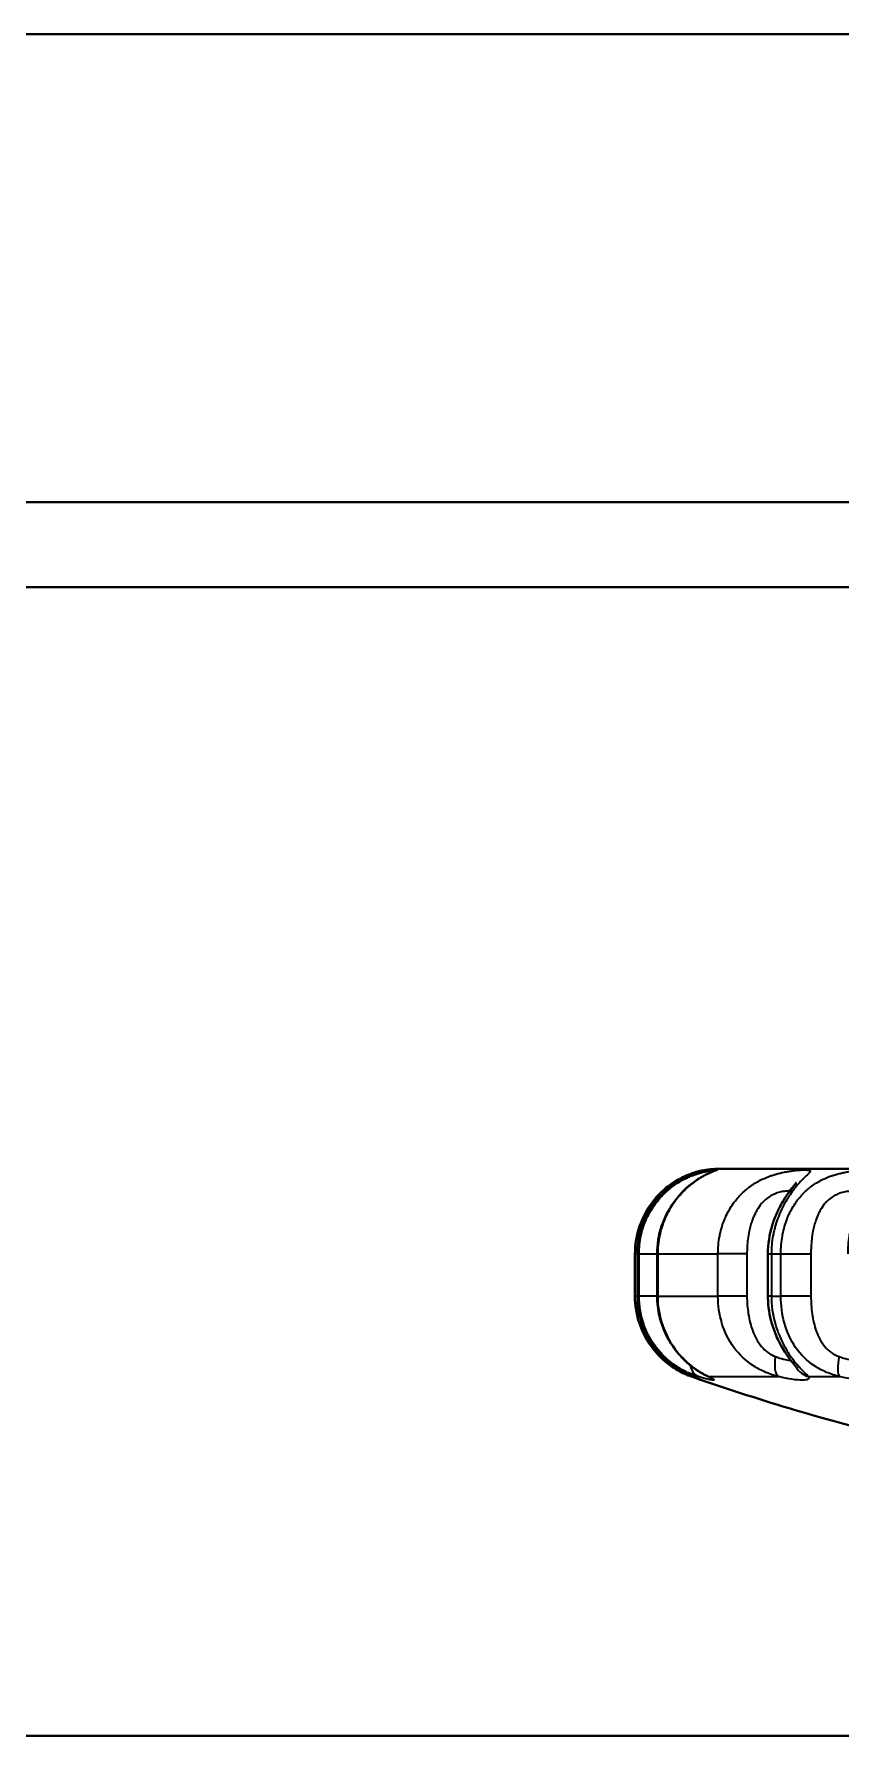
# Model space of a CAD drawing. Header units: millimetres. Extents: x 0 to 3364, y 0 to 2376.
# Drawn here: x 1371.19 to 1390.16, y 1659.97 to 1699.97 of the extents above; entities that cross this region are included whole.
import ezdxf

# ---------------------------------------------------------------- set-up
doc = ezdxf.new("R2010")
doc.units = ezdxf.units.MM
doc.header["$LTSCALE"] = 4
doc.layers.add('가시적인 것(ISO)', color=3, linetype='Continuous', lineweight=40, true_color=0x00ff00)
doc.layers.add('가시적인 좁은 것(ISO)', color=3, linetype='Continuous', lineweight=35, true_color=0x00ff00)

msp = doc.modelspace()

# ---------------------------------------------------------------- linework, layer by layer
at = {"layer": '가시적인 것(ISO)'}
for p, q in [((1570.3011, 1699.9741), (1070.3011, 1699.9741)), ((1085.3011, 1688.9741), (1555.3011, 1688.9741)), ((1390.8011, 1686.9741), (1251.0579, 1686.9741)), ((1387.3011, 1673.3049), (1423.3011, 1673.3049)), ((1385.3177, 1670.3088), (1385.3177, 1671.3049)), ((1385.3748, 1670.3088), (1385.3748, 1671.3049)), ((1385.8385, 1670.3088), (1385.8385, 1671.3049)), ((1388.4438, 1670.3088), (1388.4438, 1671.3049)), ((1524.3011, 1659.9741), (1172.3011, 1659.9741))]:
    msp.add_line(p, q, dxfattribs=at)
for centre, radius, start, end in [((1387.3011, 1671.3049), 2, 90, 102.0669), ((1405.3011, 1722.1741), 56.9, 251.03715, 255.84106)]:
    msp.add_arc(centre, radius, start, end, dxfattribs=at)
for points, knots in [([(1385.3177, 1671.3049), (1385.3177, 1671.5236), (1385.3547, 1671.7453), (1385.4953, 1672.1566), (1385.6, 1672.3525), (1385.8544, 1672.6862), (1386.0062, 1672.8309), (1386.2994, 1673.0391), (1386.4432, 1673.1142), (1386.6794, 1673.2089), (1386.7791, 1673.2371), (1386.8523, 1673.2539)], [0, 0, 0, 0, 0.06562489, 0.06562489, 0.13044104, 0.13044104, 0.19242818, 0.19242818, 0.24546088, 0.24546088, 0.29058063, 0.29058063, 0.29058063, 0.29058063]), ([(1385.3748, 1671.3049), (1385.3748, 1671.5235), (1385.4115, 1671.745), (1385.5514, 1672.1559), (1385.6555, 1672.3514), (1385.9073, 1672.6854), (1386.0574, 1672.8307), (1386.3436, 1673.0384), (1386.4824, 1673.1131), (1386.7036, 1673.2061), (1386.7943, 1673.2337), (1386.8609, 1673.2511), (1386.8641, 1673.2519), (1386.8683, 1673.253), (1386.8695, 1673.2533), (1386.8717, 1673.2538), (1386.8728, 1673.2541), (1386.8782, 1673.2555), (1386.8824, 1673.2565), (1386.8981, 1673.2603), (1386.9075, 1673.2625), (1386.9253, 1673.2667), (1386.9334, 1673.2685), (1386.9379, 1673.2695), (1386.9384, 1673.2696), (1386.9384, 1673.2696)], [0, 0, 0, 0, 0.06557536, 0.06557536, 0.13028733, 0.13028733, 0.19234284, 0.19234284, 0.24498116, 0.24498116, 0.28849463, 0.28849463, 0.29072125, 0.29072125, 0.29155619, 0.29155619, 0.29236526, 0.29236526, 0.29560214, 0.29560214, 0.30533524, 0.30533524, 0.31744273, 0.31744273, 0.32052272, 0.32052272, 0.32052272, 0.32052272]), ([(1385.8385, 1671.3049), (1385.8385, 1671.524), (1385.875, 1671.7459), (1386.0126, 1672.1581), (1386.1148, 1672.3546), (1386.3565, 1672.6886), (1386.4985, 1672.8337), (1386.6957, 1672.9898), (1386.7524, 1673.0298), (1386.8544, 1673.0949), (1386.9002, 1673.1212), (1386.9464, 1673.1457), (1386.9508, 1673.148), (1386.9681, 1673.1571), (1386.9807, 1673.1634), (1387.0293, 1673.1874), (1387.0607, 1673.2015), (1387.0953, 1673.2169), (1387.1054, 1673.2213), (1387.1068, 1673.222), (1387.1068, 1673.222), (1387.1068, 1673.222)], [0, 0, 0, 0, 0.06571856, 0.06571856, 0.13066857, 0.13066857, 0.19249736, 0.19249736, 0.21741764, 0.21741764, 0.23924706, 0.23924706, 0.24156569, 0.24156569, 0.24852499, 0.24852499, 0.26956273, 0.26956273, 0.28208805, 0.28208805, 0.28291643, 0.28291643, 0.28291643, 0.28291643]), ([(1388.4438, 1671.3049), (1388.4439, 1671.5273), (1388.4784, 1671.7528), (1388.5716, 1672.0653), (1388.6088, 1672.165), (1388.6613, 1672.2831), (1388.6719, 1672.3059), (1388.6989, 1672.3621), (1388.7158, 1672.3953), (1388.7853, 1672.5255), (1388.8427, 1672.6176), (1388.9366, 1672.7534), (1388.9742, 1672.8037), (1389.0335, 1672.8798), (1389.0572, 1672.909), (1389.0893, 1672.9487), (1389.1002, 1672.9623), (1389.1104, 1672.9755), (1389.1128, 1672.9787), (1389.1132, 1672.9793), (1389.1133, 1672.9793), (1389.1133, 1672.9793)], [0, 0, 0, 0, 0.06673549, 0.06673549, 0.09912106, 0.09912106, 0.1069721, 0.1069721, 0.11875257, 0.11875257, 0.15430191, 0.15430191, 0.17795615, 0.17795615, 0.19553964, 0.19553964, 0.20766838, 0.20766838, 0.21478361, 0.21478361, 0.21550518, 0.21550518, 0.21550518, 0.21550518]), ([(1386.6446, 1668.4205), (1386.5443, 1668.456), (1386.4317, 1668.5061), (1386.2054, 1668.6368), (1386.0893, 1668.7203), (1385.8676, 1668.9206), (1385.7604, 1669.0417), (1385.5656, 1669.3265), (1385.4805, 1669.4964), (1385.3533, 1669.8766), (1385.3177, 1670.094), (1385.3177, 1670.3088)], [0, 0, 0, 0, 0.04349573, 0.04349573, 0.08778692, 0.08778692, 0.13592093, 0.13592093, 0.19178878, 0.19178878, 0.25621767, 0.25621767, 0.25621767, 0.25621767]), ([(1386.6676, 1668.4241), (1386.5729, 1668.4599), (1386.4653, 1668.5101), (1386.2479, 1668.6403), (1386.136, 1668.7228), (1385.92, 1668.921), (1385.8154, 1669.0416), (1385.6215, 1669.3262), (1385.5365, 1669.4978), (1385.4099, 1669.8787), (1385.3748, 1670.0951), (1385.3748, 1670.3088)], [0, 0, 0, 0, 0.04303654, 0.04303654, 0.0866802, 0.0866802, 0.13438615, 0.13438615, 0.19072141, 0.19072141, 0.25483253, 0.25483253, 0.25483253, 0.25483253]), ([(1386.9952, 1668.4431), (1386.9878, 1668.4467), (1386.9803, 1668.4505), (1386.9496, 1668.4661), (1386.9251, 1668.4792), (1386.8236, 1668.5364), (1386.7378, 1668.5917), (1386.5596, 1668.7305), (1386.4662, 1668.8165), (1386.2762, 1669.0284), (1386.1808, 1669.1608), (1386.0095, 1669.4686), (1385.9381, 1669.651), (1385.8571, 1669.9915), (1385.8385, 1670.1507), (1385.8385, 1670.3088)], [0, 0, 0, 0, 0.00419494, 0.00419494, 0.01679626, 0.01679626, 0.05448132, 0.05448132, 0.09510365, 0.09510365, 0.14419018, 0.14419018, 0.20186383, 0.20186383, 0.24929359, 0.24929359, 0.24929359, 0.24929359]), ([(1389.114, 1668.6332), (1389.1135, 1668.6339), (1389.1127, 1668.635), (1389.1071, 1668.6424), (1389.1013, 1668.6498), (1389.0833, 1668.6723), (1389.0692, 1668.6897), (1389.0294, 1668.7392), (1389.0008, 1668.7753), (1388.929, 1668.8708), (1388.8838, 1668.9347), (1388.8088, 1669.0523), (1388.778, 1669.1038), (1388.73, 1669.1912), (1388.7119, 1669.2259), (1388.6418, 1669.3678), (1388.595, 1669.4816), (1388.4959, 1669.7883), (1388.4572, 1669.9906), (1388.4448, 1670.2312), (1388.4438, 1670.27), (1388.4438, 1670.3088)], [0.01388133, 0.01388133, 0.01388133, 0.01388133, 0.01929076, 0.01929076, 0.02776543, 0.02776543, 0.04046593, 0.04046593, 0.05997388, 0.05997388, 0.08770477, 0.08770477, 0.10742893, 0.10742893, 0.1198877, 0.1198877, 0.15743024, 0.15743024, 0.21808404, 0.21808404, 0.22971842, 0.22971842, 0.22971842, 0.22971842]), ([(1386.8486, 1668.3542), (1386.8478, 1668.3545), (1386.8466, 1668.355), (1386.8365, 1668.3591), (1386.8238, 1668.3642), (1386.7787, 1668.3818), (1386.7378, 1668.3975), (1386.6814, 1668.4189), (1386.6746, 1668.4214), (1386.6676, 1668.4241)], [0.066290913, 0.066290913, 0.066290913, 0.066290913, 0.073575048, 0.073575048, 0.090074447, 0.090074447, 0.119168395, 0.119168395, 0.123028221, 0.123028221, 0.123028221, 0.123028221]), ([(1387.0379, 1668.4208), (1387.0379, 1668.4208), (1387.0379, 1668.4209), (1387.0364, 1668.4217), (1387.0309, 1668.4249), (1387.0154, 1668.433), (1387.0061, 1668.4377), (1386.9952, 1668.4431)], [0.061812261, 0.061812261, 0.061812261, 0.061812261, 0.063370757, 0.063370757, 0.074769934, 0.074769934, 0.08457015, 0.08457015, 0.08457015, 0.08457015])]:
    msp.add_open_spline(points, degree=3, knots=knots, dxfattribs=at)
for points in [[(1386.8523, 1673.2539), (1386.8567, 1673.2549), (1386.8609, 1673.2559), (1386.8651, 1673.2568)], [(1390.0255, 1668.9309), (1390.0255, 1668.9309), (1390.0255, 1668.9309), (1390.0255, 1668.9309)], [(1386.811, 1668.3622), (1386.7681, 1668.3769), (1386.7121, 1668.3966), (1386.6446, 1668.4205)], [(1386.8112, 1668.3621), (1386.8112, 1668.3621), (1386.8111, 1668.3621), (1386.811, 1668.3622)]]:
    msp.add_open_spline(points, degree=3, dxfattribs=at)
at = {"layer": '가시적인 좁은 것(ISO)'}
for p, q in [((1385.3748, 1671.3049), (1385.3177, 1671.3049)), ((1385.3748, 1671.3049), (1385.3767, 1671.3049)), ((1385.3767, 1671.3049), (1385.4157, 1671.3049)), ((1385.3767, 1671.3049), (1385.3767, 1670.3088)), ((1385.4157, 1670.3088), (1385.4157, 1671.3049)), ((1385.4157, 1671.3049), (1385.8385, 1671.3049)), ((1385.8523, 1671.3049), (1385.8385, 1671.3049)), ((1385.8523, 1671.3049), (1387.2699, 1671.3049)), ((1385.8523, 1671.3049), (1385.8523, 1670.3088)), ((1387.2699, 1670.3088), (1387.2699, 1671.3049)), ((1387.9513, 1671.3049), (1387.2699, 1671.3049)), ((1387.9513, 1671.3049), (1387.9513, 1670.3088)), ((1388.4438, 1671.3049), (1388.5244, 1671.3049)), ((1388.5244, 1671.3049), (1388.7469, 1671.3049)), ((1388.5244, 1671.3049), (1388.5244, 1670.3088)), ((1388.7469, 1670.3088), (1388.7469, 1671.3049)), ((1388.7469, 1671.3049), (1389.4545, 1671.3049)), ((1389.4545, 1671.3049), (1389.4545, 1670.3088)), ((1385.3748, 1670.3088), (1385.3177, 1670.3088)), ((1385.3767, 1670.3088), (1385.3748, 1670.3088)), ((1385.3767, 1670.3088), (1385.4157, 1670.3088)), ((1385.8385, 1670.3088), (1385.4157, 1670.3088)), ((1385.8523, 1670.3088), (1385.8385, 1670.3088)), ((1385.8523, 1670.3088), (1387.2699, 1670.3088)), ((1387.9513, 1670.3088), (1387.2699, 1670.3088)), ((1388.5244, 1670.3088), (1388.4438, 1670.3088)), ((1388.5244, 1670.3088), (1388.7469, 1670.3088)), ((1389.4545, 1670.3088), (1388.7469, 1670.3088)), ((1386.681, 1668.4194), (1386.8084, 1668.4194)), ((1387.0557, 1668.4194), (1388.6905, 1668.4194)), ((1389.4011, 1668.4194), (1390.1282, 1668.4194))]:
    msp.add_line(p, q, dxfattribs=at)
for centre, major_axis, ratio, start_param, end_param in [((1388.8365, 1668.8917), (-0.1137, -0.4869), 0.422065, 4.8106139, 6.1177952), ((1390.2616, 1668.8917), (-0.1076, -0.4883), 0.2869394, 4.7755253, 6.0827066), ((1386.8117, 1668.8917), (-0.1671, -0.4713), 0.7871216, 5.7462247, 5.7469992), ((1386.8117, 1668.8917), (-0.1671, -0.4713), 0.7871216, 6.0139385, 6.2831853), ((1386.9709, 1668.8917), (-0.1429, -0.4792), 0.6925484, 5.3535461, 6.2231992), ((1386.8446, 1668.8917), (-0.1769, -0.4676), 0.8128578, 0, 0.0347533), ((1387.216, 1668.8917), (-0.2209, -0.4486), 0.8844518, 0.0000309, 0.1470818), ((1389.5408, 1668.8917), (-0.4504, -0.2172), 0.9734663, 0.0809177, 0.8472569)]:
    msp.add_ellipse(centre, major_axis=major_axis, ratio=ratio, start_param=start_param, end_param=end_param, dxfattribs=at)
for points, knots in [([(1386.8651, 1673.2568), (1386.8661, 1673.257), (1386.8671, 1673.2572), (1386.8681, 1673.2575), (1386.8794, 1673.26), (1386.89, 1673.2622), (1386.8997, 1673.2642), (1386.9434, 1673.273), (1386.9692, 1673.2768), (1386.9724, 1673.2769), (1386.9734, 1673.2769), (1386.9723, 1673.2766), (1386.9692, 1673.2759), (1386.9677, 1673.2756), (1386.9656, 1673.2752), (1386.963, 1673.2746), (1386.9538, 1673.2726), (1386.9384, 1673.2694), (1386.9173, 1673.2646), (1386.8767, 1673.2553), (1386.8136, 1673.2396), (1386.74, 1673.2151), (1386.7145, 1673.2066), (1386.6875, 1673.197), (1386.6595, 1673.1862), (1386.6479, 1673.1818), (1386.6361, 1673.1771), (1386.6241, 1673.1722), (1386.5735, 1673.1516), (1386.5196, 1673.1271), (1386.4644, 1673.0984), (1386.4281, 1673.0796), (1386.3914, 1673.059), (1386.3547, 1673.0369), (1386.2828, 1672.9935), (1386.2103, 1672.9434), (1386.1394, 1672.8867), (1386.1059, 1672.8599), (1386.0731, 1672.8318), (1386.041, 1672.8026), (1385.991, 1672.757), (1385.9427, 1672.7084), (1385.8965, 1672.6569), (1385.8735, 1672.6313), (1385.8511, 1672.6049), (1385.8291, 1672.5778), (1385.7339, 1672.4601), (1385.6518, 1672.332), (1385.5841, 1672.1942), (1385.5735, 1672.1726), (1385.5632, 1672.1508), (1385.5534, 1672.1289), (1385.5244, 1672.0643), (1385.4989, 1671.9986), (1385.477, 1671.9317), (1385.466, 1671.8983), (1385.4559, 1671.8646), (1385.4466, 1671.8306), (1385.4374, 1671.7966), (1385.4291, 1671.7624), (1385.4216, 1671.7278), (1385.4067, 1671.6587), (1385.3955, 1671.5886), (1385.388, 1671.5179), (1385.3805, 1671.4473), (1385.3767, 1671.3761), (1385.3767, 1671.3049)], [0.002938479, 0.002938479, 0.002938479, 0.002938479, 0.0029452431, 0.0029452431, 0.0029452431, 0.0030215593, 0.0030215593, 0.0030215593, 0.0033659921, 0.0033659921, 0.0033659921, 0.0034711794, 0.0034711794, 0.0034711794, 0.003523773, 0.003523773, 0.003523773, 0.0037137134, 0.0037137134, 0.0037137134, 0.0040802361, 0.0040802361, 0.0040802361, 0.0042074902, 0.0042074902, 0.0042074902, 0.0042600838, 0.0042600838, 0.0042600838, 0.0044822432, 0.0044822432, 0.0044822432, 0.0046282392, 0.0046282392, 0.0046282392, 0.0049141423, 0.0049141423, 0.0049141423, 0.0050489882, 0.0050489882, 0.0050489882, 0.0052593627, 0.0052593627, 0.0052593627, 0.0053641221, 0.0053641221, 0.0053641221, 0.0058190275, 0.0058190275, 0.0058190275, 0.0058904863, 0.0058904863, 0.0058904863, 0.0061008608, 0.0061008608, 0.0061008608, 0.006206048, 0.006206048, 0.006206048, 0.0063112353, 0.0063112353, 0.0063112353, 0.0065216098, 0.0065216098, 0.0065216098, 0.0067319843, 0.0067319843, 0.0067319843, 0.0067319843]), ([(1385.4157, 1671.3049), (1385.4157, 1671.4471), (1385.4305, 1671.5869), (1385.4598, 1671.7241), (1385.4623, 1671.7357), (1385.4648, 1671.7473), (1385.4675, 1671.7589), (1385.4966, 1671.8842), (1385.5385, 1672.0085), (1385.5913, 1672.1259), (1385.601, 1672.1476), (1385.6112, 1672.169), (1385.6216, 1672.1902), (1385.6732, 1672.2945), (1385.7341, 1672.3943), (1385.8041, 1672.4886), (1385.8253, 1672.5171), (1385.8473, 1672.5451), (1385.8701, 1672.5726), (1385.9382, 1672.6544), (1386.0118, 1672.7294), (1386.0908, 1672.7979), (1386.1245, 1672.8271), (1386.1592, 1672.8552), (1386.1949, 1672.882), (1386.271, 1672.9393), (1386.3494, 1672.9896), (1386.4287, 1673.0333), (1386.4578, 1673.0494), (1386.4872, 1673.0646), (1386.5167, 1673.079), (1386.528, 1673.0846), (1386.5394, 1673.09), (1386.5508, 1673.0953), (1386.5836, 1673.1105), (1386.6163, 1673.1246), (1386.6487, 1673.1376), (1386.6705, 1673.1464), (1386.6921, 1673.1547), (1386.7135, 1673.1624), (1386.7348, 1673.1702), (1386.756, 1673.1775), (1386.7768, 1673.1843), (1386.8045, 1673.1933), (1386.8318, 1673.2016), (1386.8583, 1673.2091), (1386.8639, 1673.2107), (1386.8695, 1673.2122), (1386.8751, 1673.2138), (1386.8892, 1673.2176), (1386.9031, 1673.2213), (1386.9168, 1673.2247), (1386.9453, 1673.2319), (1386.9727, 1673.2381), (1386.9986, 1673.2436), (1387.0115, 1673.2463), (1387.0241, 1673.2488), (1387.0363, 1673.2511), (1387.0484, 1673.2534), (1387.0602, 1673.2555), (1387.0715, 1673.2575), (1387.086, 1673.26), (1387.0999, 1673.2622), (1387.1129, 1673.2642), (1387.1719, 1673.273), (1387.2145, 1673.2768), (1387.2349, 1673.2769), (1387.2412, 1673.2769), (1387.2454, 1673.2766), (1387.2476, 1673.2759), (1387.2487, 1673.2756), (1387.2493, 1673.2752), (1387.2493, 1673.2746), (1387.2496, 1673.2726), (1387.2435, 1673.2694), (1387.2315, 1673.2646), (1387.2084, 1673.2553), (1387.1623, 1673.2396), (1387.1036, 1673.2151), (1387.0832, 1673.2066), (1387.0612, 1673.197), (1387.0379, 1673.1862), (1387.0283, 1673.1818), (1387.0184, 1673.1771), (1387.0083, 1673.1722), (1386.9657, 1673.1516), (1386.9193, 1673.1271), (1386.8709, 1673.0984), (1386.839, 1673.0796), (1386.8065, 1673.059), (1386.7736, 1673.0369), (1386.7094, 1672.9935), (1386.6435, 1672.9434), (1386.5782, 1672.8867), (1386.5474, 1672.8599), (1386.5171, 1672.8318), (1386.4873, 1672.8026), (1386.4408, 1672.757), (1386.3955, 1672.7084), (1386.3521, 1672.6569), (1386.3304, 1672.6313), (1386.3092, 1672.6049), (1386.2884, 1672.5778), (1386.1982, 1672.4601), (1386.1194, 1672.332), (1386.054, 1672.1942), (1386.0437, 1672.1726), (1386.0338, 1672.1508), (1386.0243, 1672.1289), (1385.9963, 1672.0643), (1385.9716, 1671.9986), (1385.9502, 1671.9317), (1385.9395, 1671.8983), (1385.9297, 1671.8646), (1385.9207, 1671.8306), (1385.9117, 1671.7966), (1385.9035, 1671.7624), (1385.8963, 1671.7278), (1385.8817, 1671.6587), (1385.8707, 1671.5886), (1385.8633, 1671.5179), (1385.856, 1671.4473), (1385.8523, 1671.3761), (1385.8523, 1671.3049)], [0, 0, 0, 0, 0.000420749, 0.000420749, 0.000420749, 0.0004563155, 0.0004563155, 0.0004563155, 0.000841498, 0.000841498, 0.000841498, 0.0009126156, 0.0009126156, 0.0009126156, 0.0012622471, 0.0012622471, 0.0012622471, 0.0013680066, 0.0013680066, 0.0013680066, 0.0016829961, 0.0016829961, 0.0016829961, 0.0018174183, 0.0018174183, 0.0018174183, 0.0021037451, 0.0021037451, 0.0021037451, 0.0022089323, 0.0022089323, 0.0022089323, 0.0022496191, 0.0022496191, 0.0022496191, 0.0023667132, 0.0023667132, 0.0023667132, 0.0024456037, 0.0024456037, 0.0024456037, 0.0025244941, 0.0025244941, 0.0025244941, 0.0026296814, 0.0026296814, 0.0026296814, 0.0026519559, 0.0026519559, 0.0026519559, 0.0027085718, 0.0027085718, 0.0027085718, 0.0028269075, 0.0028269075, 0.0028269075, 0.0028860753, 0.0028860753, 0.0028860753, 0.0029452431, 0.0029452431, 0.0029452431, 0.0030215593, 0.0030215593, 0.0030215593, 0.0033659921, 0.0033659921, 0.0033659921, 0.0034711794, 0.0034711794, 0.0034711794, 0.003523773, 0.003523773, 0.003523773, 0.0037137134, 0.0037137134, 0.0037137134, 0.0040802361, 0.0040802361, 0.0040802361, 0.0042074902, 0.0042074902, 0.0042074902, 0.0042600838, 0.0042600838, 0.0042600838, 0.0044822432, 0.0044822432, 0.0044822432, 0.0046282392, 0.0046282392, 0.0046282392, 0.0049141423, 0.0049141423, 0.0049141423, 0.0050489882, 0.0050489882, 0.0050489882, 0.0052593627, 0.0052593627, 0.0052593627, 0.0053641221, 0.0053641221, 0.0053641221, 0.0058190275, 0.0058190275, 0.0058190275, 0.0058904863, 0.0058904863, 0.0058904863, 0.0061008608, 0.0061008608, 0.0061008608, 0.006206048, 0.006206048, 0.006206048, 0.0063112353, 0.0063112353, 0.0063112353, 0.0065216098, 0.0065216098, 0.0065216098, 0.0067319843, 0.0067319843, 0.0067319843, 0.0067319843]), ([(1387.2699, 1671.3049), (1387.2699, 1671.4471), (1387.2831, 1671.5869), (1387.3096, 1671.7241), (1387.3119, 1671.7357), (1387.3142, 1671.7473), (1387.3167, 1671.7589), (1387.343, 1671.8842), (1387.3812, 1672.0085), (1387.43, 1672.1259), (1387.4391, 1672.1476), (1387.4485, 1672.169), (1387.4582, 1672.1902), (1387.5062, 1672.2945), (1387.5634, 1672.3943), (1387.6306, 1672.4886), (1387.6509, 1672.5171), (1387.6721, 1672.5451), (1387.6942, 1672.5726), (1387.7602, 1672.6544), (1387.8326, 1672.7294), (1387.9121, 1672.7979), (1387.946, 1672.8271), (1387.9812, 1672.8552), (1388.0178, 1672.882), (1388.0957, 1672.9393), (1388.1776, 1672.9896), (1388.2627, 1673.0333), (1388.2939, 1673.0494), (1388.3258, 1673.0646), (1388.358, 1673.079), (1388.3704, 1673.0846), (1388.3829, 1673.09), (1388.3955, 1673.0953), (1388.4317, 1673.1105), (1388.4682, 1673.1246), (1388.5049, 1673.1376), (1388.5296, 1673.1464), (1388.5543, 1673.1547), (1388.579, 1673.1624), (1388.6037, 1673.1702), (1388.6284, 1673.1775), (1388.653, 1673.1843), (1388.6857, 1673.1933), (1388.7184, 1673.2016), (1388.7509, 1673.2091), (1388.7577, 1673.2107), (1388.7646, 1673.2122), (1388.7714, 1673.2138), (1388.7888, 1673.2176), (1388.8061, 1673.2213), (1388.8233, 1673.2247), (1388.8592, 1673.2319), (1388.8945, 1673.2381), (1388.9288, 1673.2436), (1388.946, 1673.2463), (1388.9629, 1673.2488), (1388.9795, 1673.2511), (1388.9962, 1673.2534), (1389.0125, 1673.2555), (1389.0285, 1673.2575), (1389.0492, 1673.26), (1389.0694, 1673.2622), (1389.0891, 1673.2642), (1389.1777, 1673.273), (1389.2548, 1673.2768), (1389.3122, 1673.2769), (1389.3297, 1673.2769), (1389.3456, 1673.2766), (1389.3596, 1673.2759), (1389.3666, 1673.2756), (1389.3731, 1673.2752), (1389.3791, 1673.2746), (1389.401, 1673.2726), (1389.4164, 1673.2694), (1389.4259, 1673.2646), (1389.4443, 1673.2553), (1389.4403, 1673.2396), (1389.4199, 1673.2151), (1389.4129, 1673.2066), (1389.4038, 1673.197), (1389.3932, 1673.1862), (1389.3887, 1673.1818), (1389.384, 1673.1771), (1389.3791, 1673.1722), (1389.3581, 1673.1516), (1389.3323, 1673.1271), (1389.3032, 1673.0984), (1389.284, 1673.0796), (1389.2635, 1673.059), (1389.2421, 1673.0369), (1389.2003, 1672.9935), (1389.1547, 1672.9434), (1389.1076, 1672.8867), (1389.0854, 1672.8599), (1389.0631, 1672.8318), (1389.0409, 1672.8026), (1389.0062, 1672.757), (1388.9716, 1672.7084), (1388.9377, 1672.6569), (1388.9209, 1672.6313), (1388.9042, 1672.6049), (1388.8878, 1672.5778), (1388.8163, 1672.4601), (1388.7514, 1672.332), (1388.6967, 1672.1942), (1388.6881, 1672.1726), (1388.6798, 1672.1508), (1388.6718, 1672.1289), (1388.6482, 1672.0643), (1388.6272, 1671.9986), (1388.6089, 1671.9317), (1388.5998, 1671.8983), (1388.5913, 1671.8646), (1388.5836, 1671.8306), (1388.5758, 1671.7966), (1388.5688, 1671.7624), (1388.5625, 1671.7278), (1388.55, 1671.6587), (1388.5404, 1671.5886), (1388.534, 1671.5179), (1388.5276, 1671.4473), (1388.5244, 1671.3761), (1388.5244, 1671.3049)], [0, 0, 0, 0, 0.000420749, 0.000420749, 0.000420749, 0.0004563155, 0.0004563155, 0.0004563155, 0.000841498, 0.000841498, 0.000841498, 0.0009126156, 0.0009126156, 0.0009126156, 0.0012622471, 0.0012622471, 0.0012622471, 0.0013680066, 0.0013680066, 0.0013680066, 0.0016829961, 0.0016829961, 0.0016829961, 0.0018174183, 0.0018174183, 0.0018174183, 0.0021037451, 0.0021037451, 0.0021037451, 0.0022089323, 0.0022089323, 0.0022089323, 0.0022496191, 0.0022496191, 0.0022496191, 0.0023667132, 0.0023667132, 0.0023667132, 0.0024456037, 0.0024456037, 0.0024456037, 0.0025244941, 0.0025244941, 0.0025244941, 0.0026296814, 0.0026296814, 0.0026296814, 0.0026519559, 0.0026519559, 0.0026519559, 0.0027085718, 0.0027085718, 0.0027085718, 0.0028269075, 0.0028269075, 0.0028269075, 0.0028860753, 0.0028860753, 0.0028860753, 0.0029452431, 0.0029452431, 0.0029452431, 0.0030215593, 0.0030215593, 0.0030215593, 0.0033659921, 0.0033659921, 0.0033659921, 0.0034711794, 0.0034711794, 0.0034711794, 0.003523773, 0.003523773, 0.003523773, 0.0037137134, 0.0037137134, 0.0037137134, 0.0040802361, 0.0040802361, 0.0040802361, 0.0042074902, 0.0042074902, 0.0042074902, 0.0042600838, 0.0042600838, 0.0042600838, 0.0044822432, 0.0044822432, 0.0044822432, 0.0046282392, 0.0046282392, 0.0046282392, 0.0049141423, 0.0049141423, 0.0049141423, 0.0050489882, 0.0050489882, 0.0050489882, 0.0052593627, 0.0052593627, 0.0052593627, 0.0053641221, 0.0053641221, 0.0053641221, 0.0058190275, 0.0058190275, 0.0058190275, 0.0058904863, 0.0058904863, 0.0058904863, 0.0061008608, 0.0061008608, 0.0061008608, 0.006206048, 0.006206048, 0.006206048, 0.0063112353, 0.0063112353, 0.0063112353, 0.0065216098, 0.0065216098, 0.0065216098, 0.0067319843, 0.0067319843, 0.0067319843, 0.0067319843]), ([(1388.7469, 1671.3049), (1388.7469, 1671.4471), (1388.759, 1671.5869), (1388.7833, 1671.7241), (1388.7854, 1671.7357), (1388.7875, 1671.7473), (1388.7898, 1671.7589), (1388.8139, 1671.8842), (1388.8491, 1672.0085), (1388.8944, 1672.1259), (1388.9028, 1672.1476), (1388.9115, 1672.169), (1388.9206, 1672.1902), (1388.9653, 1672.2945), (1389.0188, 1672.3943), (1389.0822, 1672.4886), (1389.1014, 1672.5171), (1389.1215, 1672.5451), (1389.1425, 1672.5726), (1389.2051, 1672.6544), (1389.2744, 1672.7294), (1389.3512, 1672.7979), (1389.3839, 1672.8271), (1389.4181, 1672.8552), (1389.4537, 1672.882), (1389.5296, 1672.9393), (1389.6101, 1672.9896), (1389.6946, 1673.0333), (1389.7257, 1673.0494), (1389.7575, 1673.0646), (1389.7897, 1673.079), (1389.8022, 1673.0846), (1389.8148, 1673.09), (1389.8274, 1673.0953), (1389.8638, 1673.1105), (1389.9007, 1673.1246), (1389.9379, 1673.1376), (1389.963, 1673.1464), (1389.9882, 1673.1547), (1390.0135, 1673.1624), (1390.0388, 1673.1702), (1390.0641, 1673.1775), (1390.0894, 1673.1843), (1390.1232, 1673.1933), (1390.1571, 1673.2016), (1390.191, 1673.2091), (1390.1982, 1673.2107), (1390.2054, 1673.2122), (1390.2125, 1673.2138), (1390.2307, 1673.2176), (1390.2489, 1673.2213), (1390.267, 1673.2247), (1390.3048, 1673.2319), (1390.3424, 1673.2381), (1390.3792, 1673.2436), (1390.3976, 1673.2463), (1390.4158, 1673.2488), (1390.4338, 1673.2511), (1390.4518, 1673.2534), (1390.4696, 1673.2555), (1390.4872, 1673.2575), (1390.5098, 1673.26), (1390.5321, 1673.2622), (1390.5539, 1673.2642), (1390.6524, 1673.273), (1390.742, 1673.2768), (1390.8137, 1673.2769), (1390.8356, 1673.2769), (1390.856, 1673.2766), (1390.8748, 1673.2759), (1390.8841, 1673.2756), (1390.893, 1673.2752), (1390.9015, 1673.2746), (1390.932, 1673.2726), (1390.9565, 1673.2694), (1390.9752, 1673.2646), (1391.0112, 1673.2553), (1391.0261, 1673.2396), (1391.0234, 1673.2151), (1391.0225, 1673.2066), (1391.0195, 1673.197), (1391.0148, 1673.1862), (1391.0129, 1673.1818), (1391.0106, 1673.1771), (1391.0081, 1673.1722), (1390.9975, 1673.1516), (1390.9818, 1673.1271), (1390.9622, 1673.0984), (1390.9494, 1673.0796), (1390.935, 1673.059), (1390.9195, 1673.0369), (1390.8891, 1672.9935), (1390.8541, 1672.9434), (1390.8168, 1672.8867), (1390.7992, 1672.8599), (1390.7813, 1672.8318), (1390.7632, 1672.8026), (1390.735, 1672.757), (1390.7064, 1672.7084), (1390.678, 1672.6569), (1390.6639, 1672.6313), (1390.6498, 1672.6049), (1390.6359, 1672.5778), (1390.5754, 1672.4601), (1390.519, 1672.332), (1390.471, 1672.1942), (1390.4634, 1672.1726), (1390.4561, 1672.1508), (1390.4491, 1672.1289), (1390.4283, 1672.0643), (1390.4097, 1671.9986), (1390.3935, 1671.9317), (1390.3854, 1671.8983), (1390.3778, 1671.8646), (1390.3709, 1671.8306), (1390.3641, 1671.7966), (1390.3578, 1671.7624), (1390.3522, 1671.7278), (1390.3409, 1671.6587), (1390.3324, 1671.5886), (1390.3266, 1671.5179), (1390.3209, 1671.4473), (1390.318, 1671.3761), (1390.318, 1671.3049)], [0, 0, 0, 0, 0.000420749, 0.000420749, 0.000420749, 0.0004563155, 0.0004563155, 0.0004563155, 0.000841498, 0.000841498, 0.000841498, 0.0009126156, 0.0009126156, 0.0009126156, 0.0012622471, 0.0012622471, 0.0012622471, 0.0013680066, 0.0013680066, 0.0013680066, 0.0016829961, 0.0016829961, 0.0016829961, 0.0018174183, 0.0018174183, 0.0018174183, 0.0021037451, 0.0021037451, 0.0021037451, 0.0022089323, 0.0022089323, 0.0022089323, 0.0022496191, 0.0022496191, 0.0022496191, 0.0023667132, 0.0023667132, 0.0023667132, 0.0024456037, 0.0024456037, 0.0024456037, 0.0025244941, 0.0025244941, 0.0025244941, 0.0026296814, 0.0026296814, 0.0026296814, 0.0026519559, 0.0026519559, 0.0026519559, 0.0027085718, 0.0027085718, 0.0027085718, 0.0028269075, 0.0028269075, 0.0028269075, 0.0028860753, 0.0028860753, 0.0028860753, 0.0029452431, 0.0029452431, 0.0029452431, 0.0030215593, 0.0030215593, 0.0030215593, 0.0033659921, 0.0033659921, 0.0033659921, 0.0034711794, 0.0034711794, 0.0034711794, 0.003523773, 0.003523773, 0.003523773, 0.0037137134, 0.0037137134, 0.0037137134, 0.0040802361, 0.0040802361, 0.0040802361, 0.0042074902, 0.0042074902, 0.0042074902, 0.0042600838, 0.0042600838, 0.0042600838, 0.0044822432, 0.0044822432, 0.0044822432, 0.0046282392, 0.0046282392, 0.0046282392, 0.0049141423, 0.0049141423, 0.0049141423, 0.0050489882, 0.0050489882, 0.0050489882, 0.0052593627, 0.0052593627, 0.0052593627, 0.0053641221, 0.0053641221, 0.0053641221, 0.0058190275, 0.0058190275, 0.0058190275, 0.0058904863, 0.0058904863, 0.0058904863, 0.0061008608, 0.0061008608, 0.0061008608, 0.006206048, 0.006206048, 0.006206048, 0.0063112353, 0.0063112353, 0.0063112353, 0.0065216098, 0.0065216098, 0.0065216098, 0.0067319843, 0.0067319843, 0.0067319843, 0.0067319843]), ([(1388.9599, 1672.7838), (1388.9569, 1672.7839), (1388.9538, 1672.7839), (1388.9506, 1672.7839), (1388.9168, 1672.7839), (1388.8742, 1672.7812), (1388.8254, 1672.7743), (1388.8112, 1672.7723), (1388.7965, 1672.77), (1388.7813, 1672.7672), (1388.7437, 1672.7602), (1388.7032, 1672.7504), (1388.6614, 1672.7366), (1388.6282, 1672.7256), (1388.5942, 1672.712), (1388.5606, 1672.6957), (1388.532, 1672.6817), (1388.5036, 1672.6658), (1388.4759, 1672.6477), (1388.4303, 1672.618), (1388.3873, 1672.5831), (1388.3478, 1672.5442), (1388.3296, 1672.5262), (1388.3122, 1672.5074), (1388.2954, 1672.4878), (1388.2537, 1672.439), (1388.2176, 1672.387), (1388.1857, 1672.3324), (1388.1711, 1672.3074), (1388.1574, 1672.2818), (1388.1445, 1672.2557), (1388.1177, 1672.2018), (1388.0948, 1672.1467), (1388.0748, 1672.0907), (1388.0605, 1672.0505), (1388.0478, 1672.0099), (1388.0363, 1671.9689), (1388.0241, 1671.9249), (1388.0133, 1671.8802), (1388.0039, 1671.8351), (1387.9908, 1671.7725), (1387.9803, 1671.7088), (1387.9723, 1671.6454), (1387.9581, 1671.5325), (1387.9513, 1671.4193), (1387.9513, 1671.3049)], [0.0021255739, 0.0021255739, 0.0021255739, 0.0021255739, 0.002144943, 0.002144943, 0.002144943, 0.0023524926, 0.0023524926, 0.0023524926, 0.0024130609, 0.0024130609, 0.0024130609, 0.0025625123, 0.0025625123, 0.0025625123, 0.0026811787, 0.0026811787, 0.0026811787, 0.002782454, 0.002782454, 0.002782454, 0.0029492966, 0.0029492966, 0.0029492966, 0.0030262461, 0.0030262461, 0.0030262461, 0.0032174145, 0.0032174145, 0.0032174145, 0.0033049371, 0.0033049371, 0.0033049371, 0.0034855324, 0.0034855324, 0.0034855324, 0.0036148495, 0.0036148495, 0.0036148495, 0.0037536502, 0.0037536502, 0.0037536502, 0.0039466375, 0.0039466375, 0.0039466375, 0.004289886, 0.004289886, 0.004289886, 0.004289886]), ([(1390.6242, 1672.7591), (1390.6201, 1672.7623), (1390.6154, 1672.7651), (1390.6102, 1672.7676), (1390.6041, 1672.7704), (1390.5973, 1672.7727), (1390.5898, 1672.7747), (1390.5641, 1672.7813), (1390.529, 1672.7839), (1390.4867, 1672.7839), (1390.4444, 1672.7839), (1390.394, 1672.7812), (1390.3386, 1672.7743), (1390.3225, 1672.7723), (1390.3059, 1672.77), (1390.289, 1672.7672), (1390.2472, 1672.7602), (1390.203, 1672.7504), (1390.1582, 1672.7366), (1390.1226, 1672.7256), (1390.0867, 1672.712), (1390.0517, 1672.6957), (1390.0217, 1672.6817), (1389.9923, 1672.6658), (1389.964, 1672.6477), (1389.9172, 1672.618), (1389.8738, 1672.5831), (1389.8344, 1672.5442), (1389.8162, 1672.5262), (1389.7988, 1672.5074), (1389.7823, 1672.4878), (1389.741, 1672.439), (1389.7059, 1672.387), (1389.6751, 1672.3324), (1389.6609, 1672.3074), (1389.6477, 1672.2818), (1389.6353, 1672.2557), (1389.6097, 1672.2018), (1389.588, 1672.1467), (1389.5691, 1672.0907), (1389.5556, 1672.0505), (1389.5437, 1672.0099), (1389.533, 1671.9689), (1389.5215, 1671.9249), (1389.5115, 1671.8802), (1389.5028, 1671.8351), (1389.4907, 1671.7725), (1389.481, 1671.7088), (1389.4737, 1671.6454), (1389.4606, 1671.5325), (1389.4545, 1671.4193), (1389.4545, 1671.3049)], [0.001823504, 0.001823504, 0.001823504, 0.001823504, 0.0018768251, 0.0018768251, 0.0018768251, 0.0019378424, 0.0019378424, 0.0019378424, 0.002144943, 0.002144943, 0.002144943, 0.0023524926, 0.0023524926, 0.0023524926, 0.0024130609, 0.0024130609, 0.0024130609, 0.0025625123, 0.0025625123, 0.0025625123, 0.0026811787, 0.0026811787, 0.0026811787, 0.002782454, 0.002782454, 0.002782454, 0.0029492966, 0.0029492966, 0.0029492966, 0.0030262461, 0.0030262461, 0.0030262461, 0.0032174145, 0.0032174145, 0.0032174145, 0.0033049371, 0.0033049371, 0.0033049371, 0.0034855324, 0.0034855324, 0.0034855324, 0.0036148495, 0.0036148495, 0.0036148495, 0.0037536502, 0.0037536502, 0.0037536502, 0.0039466375, 0.0039466375, 0.0039466375, 0.004289886, 0.004289886, 0.004289886, 0.004289886]), ([(1385.3767, 1670.3088), (1385.3767, 1670.092), (1385.411, 1669.881), (1385.4791, 1669.6759), (1385.481, 1669.6702), (1385.4829, 1669.6646), (1385.4848, 1669.659), (1385.5178, 1669.5622), (1385.5576, 1669.4693), (1385.604, 1669.3799), (1385.653, 1669.2852), (1385.7095, 1669.1948), (1385.7728, 1669.1088), (1385.7796, 1669.0996), (1385.7865, 1669.0905), (1385.7934, 1669.0813), (1385.8595, 1668.9948), (1385.9314, 1668.9149), (1386.0077, 1668.8422), (1386.0731, 1668.7798), (1386.1428, 1668.7219), (1386.213, 1668.6708), (1386.2231, 1668.6635), (1386.2331, 1668.6564), (1386.2432, 1668.6493), (1386.2532, 1668.6423), (1386.2633, 1668.6354), (1386.2734, 1668.6286), (1386.4144, 1668.534), (1386.5594, 1668.4644), (1386.681, 1668.4194)], [0, 0, 0, 0, 0.000641191, 0.000641191, 0.000641191, 0.0006588203, 0.0006588203, 0.0006588203, 0.0009617865, 0.0009617865, 0.0009617865, 0.001282382, 0.001282382, 0.001282382, 0.0013167634, 0.0013167634, 0.0013167634, 0.0016433523, 0.0016433523, 0.0016433523, 0.001923573, 0.001923573, 0.001923573, 0.0019635845, 0.0019635845, 0.0019635845, 0.0020037218, 0.0020037218, 0.0020037218, 0.002564764, 0.002564764, 0.002564764, 0.002564764]), ([(1386.8084, 1668.4194), (1386.7258, 1668.4449), (1386.6365, 1668.4784), (1386.4577, 1668.5619), (1386.3688, 1668.6115), (1386.108, 1668.7865), (1385.948, 1668.9357), (1385.6878, 1669.2776), (1385.5861, 1669.4713), (1385.4508, 1669.8771), (1385.4157, 1670.0924), (1385.4157, 1670.3088)], [0.0041747233, 0.0041747233, 0.0041747233, 0.0041747233, 0.0044943809, 0.0044943809, 0.0048140386, 0.0048140386, 0.0054533538, 0.0054533538, 0.0060926691, 0.0060926691, 0.0067319843, 0.0067319843, 0.0067319843, 0.0067319843]), ([(1385.8523, 1670.3088), (1385.8523, 1670.092), (1385.886, 1669.881), (1385.9523, 1669.6759), (1385.9541, 1669.6702), (1385.9559, 1669.6646), (1385.9578, 1669.659), (1385.9899, 1669.5622), (1386.0285, 1669.4693), (1386.0732, 1669.3799), (1386.1205, 1669.2852), (1386.1746, 1669.1948), (1386.2349, 1669.1088), (1386.2414, 1669.0996), (1386.2479, 1669.0905), (1386.2545, 1669.0813), (1386.3173, 1668.9948), (1386.3851, 1668.9149), (1386.4562, 1668.8422), (1386.5172, 1668.7798), (1386.5816, 1668.7219), (1386.6457, 1668.6708), (1386.6548, 1668.6635), (1386.664, 1668.6564), (1386.6731, 1668.6493), (1386.6823, 1668.6423), (1386.6914, 1668.6354), (1386.7005, 1668.6286), (1386.8281, 1668.534), (1386.9557, 1668.4644), (1387.0557, 1668.4194)], [0, 0, 0, 0, 0.000641191, 0.000641191, 0.000641191, 0.0006588203, 0.0006588203, 0.0006588203, 0.0009617865, 0.0009617865, 0.0009617865, 0.001282382, 0.001282382, 0.001282382, 0.0013167634, 0.0013167634, 0.0013167634, 0.0016433523, 0.0016433523, 0.0016433523, 0.001923573, 0.001923573, 0.001923573, 0.0019635845, 0.0019635845, 0.0019635845, 0.0020037218, 0.0020037218, 0.0020037218, 0.002564764, 0.002564764, 0.002564764, 0.002564764]), ([(1388.6905, 1668.4194), (1388.5918, 1668.4449), (1388.4899, 1668.4784), (1388.2929, 1668.5619), (1388.198, 1668.6115), (1387.9265, 1668.7865), (1387.7689, 1668.9357), (1387.5188, 1669.2776), (1387.4249, 1669.4713), (1387.3011, 1669.8771), (1387.2699, 1670.0924), (1387.2699, 1670.3088)], [0.0041747233, 0.0041747233, 0.0041747233, 0.0041747233, 0.0044943809, 0.0044943809, 0.0048140386, 0.0048140386, 0.0054533538, 0.0054533538, 0.0060926691, 0.0060926691, 0.0067319843, 0.0067319843, 0.0067319843, 0.0067319843]), ([(1387.9513, 1670.3088), (1387.9513, 1670.1689), (1387.9615, 1670.029), (1387.9832, 1669.8917), (1388.0048, 1669.7545), (1388.038, 1669.6185), (1388.0874, 1669.489), (1388.1367, 1669.3595), (1388.2027, 1669.235), (1388.2933, 1669.1284), (1388.3386, 1669.075), (1388.3897, 1669.027), (1388.4452, 1668.9871), (1388.5007, 1668.9471), (1388.5617, 1668.9147), (1388.6208, 1668.8917)], [0, 0, 0, 0, 0.0004192882, 0.0004192882, 0.0004192882, 0.0008385765, 0.0008385765, 0.0008385765, 0.0012578647, 0.0012578647, 0.0012578647, 0.0014675089, 0.0014675089, 0.0014675089, 0.001677153, 0.001677153, 0.001677153, 0.001677153]), ([(1388.5244, 1670.3088), (1388.5244, 1670.092), (1388.5541, 1669.881), (1388.6107, 1669.6759), (1388.6122, 1669.6702), (1388.6138, 1669.6646), (1388.6154, 1669.659), (1388.6428, 1669.5622), (1388.6755, 1669.4693), (1388.7128, 1669.3799), (1388.7522, 1669.2852), (1388.7967, 1669.1948), (1388.8451, 1669.1088), (1388.8503, 1669.0996), (1388.8555, 1669.0905), (1388.8608, 1669.0813), (1388.9109, 1668.9948), (1388.964, 1668.9149), (1389.0176, 1668.8422), (1389.0636, 1668.7798), (1389.1107, 1668.7219), (1389.1556, 1668.6708), (1389.162, 1668.6635), (1389.1683, 1668.6564), (1389.1746, 1668.6493), (1389.181, 1668.6423), (1389.1872, 1668.6354), (1389.1934, 1668.6286), (1389.2802, 1668.534), (1389.3578, 1668.4644), (1389.4011, 1668.4194)], [0, 0, 0, 0, 0.000641191, 0.000641191, 0.000641191, 0.0006588203, 0.0006588203, 0.0006588203, 0.0009617865, 0.0009617865, 0.0009617865, 0.001282382, 0.001282382, 0.001282382, 0.0013167634, 0.0013167634, 0.0013167634, 0.0016433523, 0.0016433523, 0.0016433523, 0.001923573, 0.001923573, 0.001923573, 0.0019635845, 0.0019635845, 0.0019635845, 0.0020037218, 0.0020037218, 0.0020037218, 0.002564764, 0.002564764, 0.002564764, 0.002564764]), ([(1390.1282, 1668.4194), (1390.026, 1668.4449), (1389.9223, 1668.4784), (1389.7243, 1668.5619), (1389.6303, 1668.6115), (1389.3638, 1668.7865), (1389.213, 1668.9357), (1388.9765, 1669.2776), (1388.8895, 1669.4713), (1388.7753, 1669.8771), (1388.7469, 1670.0924), (1388.7469, 1670.3088)], [0.0041747233, 0.0041747233, 0.0041747233, 0.0041747233, 0.0044943809, 0.0044943809, 0.0048140386, 0.0048140386, 0.0054533538, 0.0054533538, 0.0060926691, 0.0060926691, 0.0067319843, 0.0067319843, 0.0067319843, 0.0067319843]), ([(1389.4545, 1670.3088), (1389.4545, 1670.1689), (1389.4637, 1670.029), (1389.4837, 1669.8917), (1389.5036, 1669.7545), (1389.5343, 1669.6185), (1389.581, 1669.489), (1389.6277, 1669.3595), (1389.6907, 1669.235), (1389.7802, 1669.1284), (1389.825, 1669.075), (1389.8761, 1669.027), (1389.9326, 1668.9871), (1389.9891, 1668.9471), (1390.0523, 1668.9147), (1390.1149, 1668.8917)], [0, 0, 0, 0, 0.0004192882, 0.0004192882, 0.0004192882, 0.0008385765, 0.0008385765, 0.0008385765, 0.0012578647, 0.0012578647, 0.0012578647, 0.0014675089, 0.0014675089, 0.0014675089, 0.001677153, 0.001677153, 0.001677153, 0.001677153]), ([(1388.6208, 1668.8917), (1388.7553, 1668.8394), (1388.8747, 1668.8083), (1388.9516, 1668.8084), (1388.96, 1668.8084), (1388.9678, 1668.8088), (1388.9751, 1668.8095)], [0, 0, 0, 0, 0.00046947665, 0.00046947665, 0.00046947665, 0.00052083007, 0.00052083007, 0.00052083007, 0.00052083007]), ([(1390.1149, 1668.8917), (1390.2575, 1668.8394), (1390.3916, 1668.8083), (1390.4879, 1668.8084), (1390.5558, 1668.8085), (1390.6022, 1668.8238), (1390.6261, 1668.8512)], [0, 0, 0, 0, 0.00046947665, 0.00046947665, 0.00046947665, 0.00080052456, 0.00080052456, 0.00080052456, 0.00080052456]), ([(1386.681, 1668.4194), (1386.7523, 1668.3924), (1386.8063, 1668.3716), (1386.8429, 1668.3572), (1386.8796, 1668.3428), (1386.897, 1668.3354), (1386.8942, 1668.3353), (1386.891, 1668.3353), (1386.8623, 1668.3446), (1386.8112, 1668.3621)], [0, 0, 0, 0, 0.0003876456, 0.0003876456, 0.0003876456, 0.0007752912, 0.0007752912, 0.0007752912, 0.0012062208, 0.0012062208, 0.0012062208, 0.0012062208]), ([(1387.0557, 1668.4194), (1387.1105, 1668.3924), (1387.1469, 1668.3716), (1387.1647, 1668.3572), (1387.1825, 1668.3428), (1387.1808, 1668.3354), (1387.1587, 1668.3353), (1387.1144, 1668.3352), (1386.9895, 1668.3653), (1386.8084, 1668.4194)], [0, 0, 0, 0, 0.0003876456, 0.0003876456, 0.0003876456, 0.0007752912, 0.0007752912, 0.0007752912, 0.0015505823, 0.0015505823, 0.0015505823, 0.0015505823]), ([(1389.4011, 1668.4194), (1389.4141, 1668.3924), (1389.4076, 1668.3716), (1389.3814, 1668.3572), (1389.3553, 1668.3428), (1389.3104, 1668.3354), (1389.2467, 1668.3353), (1389.1192, 1668.3352), (1388.9218, 1668.3653), (1388.6905, 1668.4194)], [0, 0, 0, 0, 0.0003876456, 0.0003876456, 0.0003876456, 0.0007752912, 0.0007752912, 0.0007752912, 0.0015505823, 0.0015505823, 0.0015505823, 0.0015505823]), ([(1391.0181, 1668.4194), (1391.0122, 1668.3924), (1390.9869, 1668.3716), (1390.9422, 1668.3572), (1390.8975, 1668.3428), (1390.8352, 1668.3354), (1390.7553, 1668.3353), (1390.5957, 1668.3352), (1390.3734, 1668.3653), (1390.1282, 1668.4194)], [0, 0, 0, 0, 0.0003876456, 0.0003876456, 0.0003876456, 0.0007752912, 0.0007752912, 0.0007752912, 0.0015505823, 0.0015505823, 0.0015505823, 0.0015505823])]:
    msp.add_open_spline(points, degree=3, knots=knots, dxfattribs=at)

doc.saveas('drawing.dxf')
